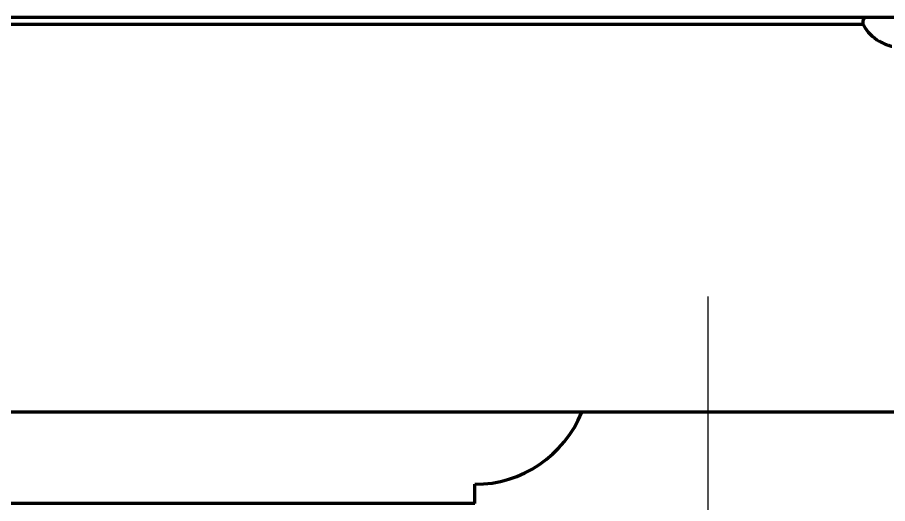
# Model space of a CAD drawing. Header units: inches. Extents: x 904 to 7172, y 213 to 5528.
# Drawn here: x 3006.2 to 3096.7, y 1986.2 to 2036.7 of the extents above; entities that cross this region are included whole.
import ezdxf

# ---------------------------------------------------------------- set-up
doc = ezdxf.new("R2010")
doc.units = ezdxf.units.IN

# ---------------------------------------------------------------- blocks, each defined once
blk = doc.blocks.new('A$C773D0E90')
at = {"color": 4}
blk.add_line((0, 50), (0, -50), dxfattribs=at)

msp = doc.modelspace()

# ---------------------------------------------------------------- linework, layer by layer
at = {"linetype": 'Continuous', "lineweight": 70}
for p, q in [((3610.519, 2036.722), (2875.718, 2036.722)), ((2955.719, 2036.022), (3094.128, 2036.022)), ((3094.119, 2036.322), (3094.119, 2036.122)), ((3095.819, 2034.244), (3095.819, 2034.277)), ((3200.619, 1995.722), (2950.619, 1995.722)), ((3053.789, 1986.222), (3053.789, 1988.222)), ((3053.789, 1986.222), (2978.45, 1986.222))]:
    msp.add_line(p, q, dxfattribs=at)
for centre, radius, start, end in [((3094.519, 2036.322), 0.4, 90, 180), ((3094.519, 2036.122), 0.4, 180, 210.30118), ((3098.317, 2038.342), 4.8, 210.30118, 238.62729), ((3053.789, 2000.222), 12, 270, 337.9753)]:
    msp.add_arc(centre, radius, start, end, dxfattribs=at)
msp.add_open_spline([(3095.819, 2034.277), (3096.021, 2034.152), (3096.231, 2034.044), (3096.556, 2033.907), (3096.666, 2033.865), (3096.89, 2033.789), (3097.003, 2033.755), (3097.119, 2033.726)], degree=3, knots=[0, 0, 0, 0, 0.5, 0.5, 0.75, 0.75, 1, 1, 1, 1], dxfattribs=at)

# ---------------------------------------------------------------- block references
msp.add_blockref('A$C773D0E90', (3078.019, 1957.722))

doc.saveas('drawing.dxf')
